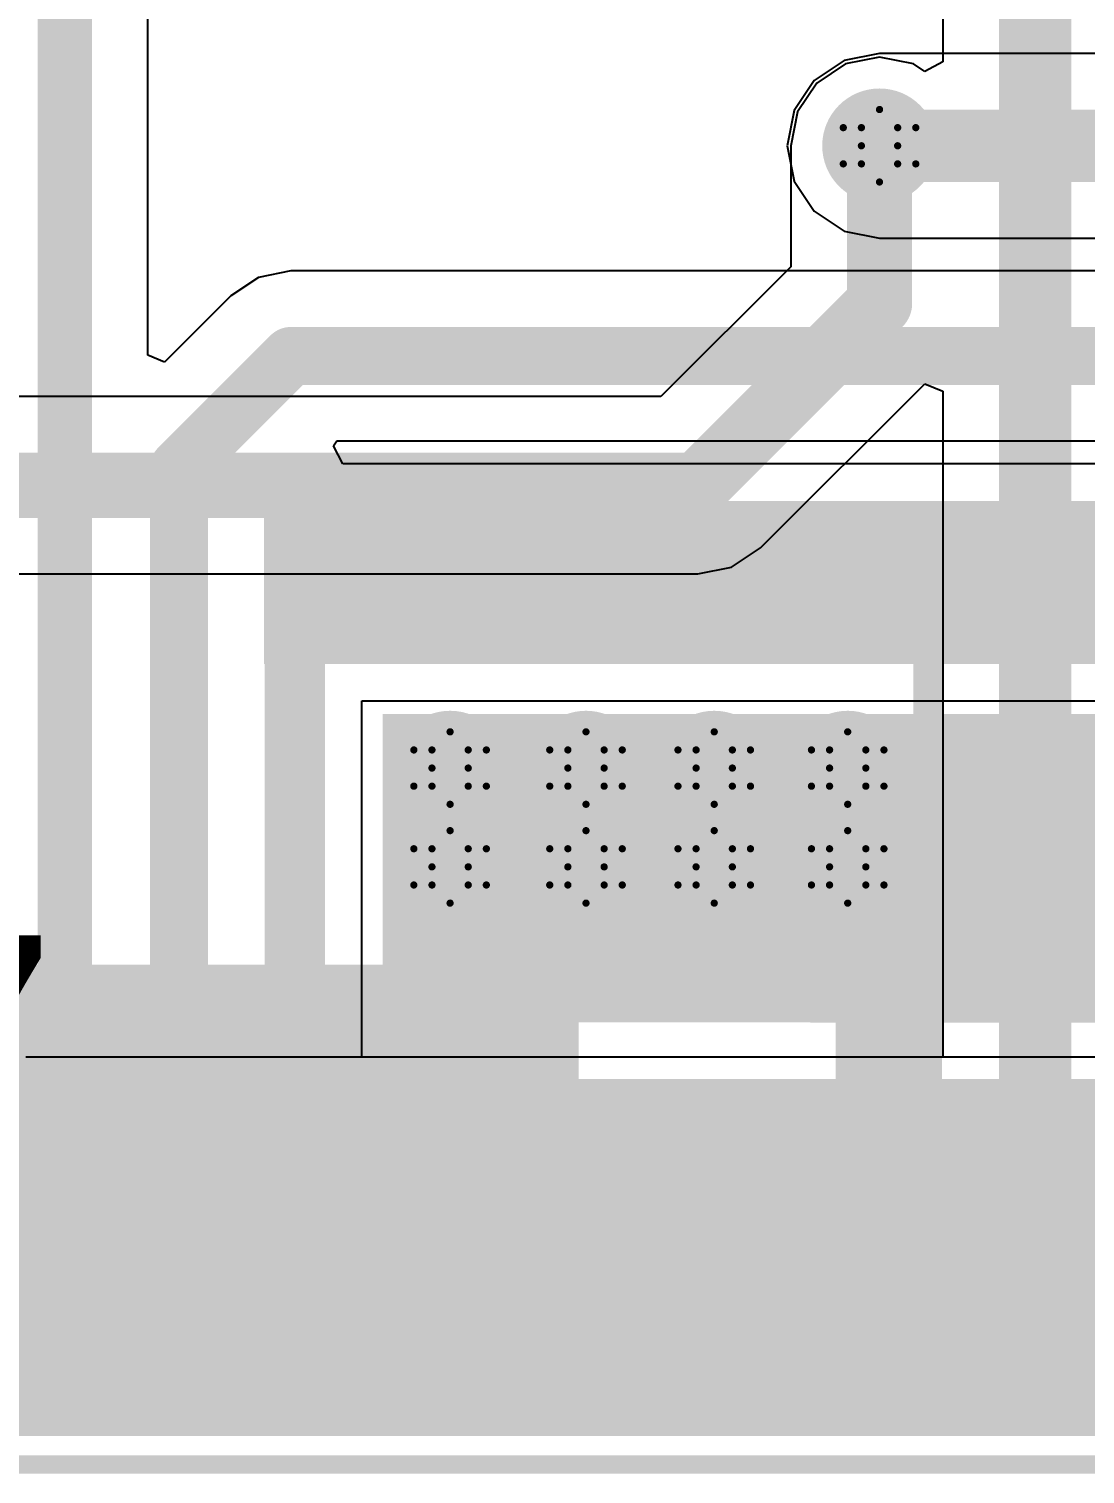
# Model space of a CAD drawing. Header units: inches. Extents: x 0 to 12.7, y -0.1 to 3.5.
# Drawn here: x 0.6004 to 0.8917, y -0.1346 to 0.2643 of the extents above; entities that cross this region are included whole.
import ezdxf

# ---------------------------------------------------------------- set-up
doc = ezdxf.new("R2010")
doc.units = ezdxf.units.IN
doc.header["$MEASUREMENT"] = 0
for name, color, linetype in [('Board Outline', 216, 'Continuous'), ('Bottom Layer', 5, 'Continuous'), ('Bottom Paste', 16, 'Continuous'), ('Bottom Solder', 6, 'Continuous'), ('Drill Drawing', 1, 'Continuous'), ('Top Layer', 1, 'Continuous'), ('Top Overlay', 2, 'Continuous'), ('Top Paste', 8, 'Continuous'), ('Top Solder', 216, 'Continuous'), ('Via Holes', 16, 'Continuous')]:
    doc.layers.add(name, color=color, linetype=linetype)
doc.styles.add('Arial_Bold', font='', dxfattribs={"height": 0.2})
doc.styles.get('Arial_Bold').set_extended_font_data('Arial', bold=True)

# ---------------------------------------------------------------- blocks, each defined once
blk = doc.blocks.new('M____PCIE_P___5')
at = {"layer": 'Bottom Layer'}
for points in [[(0.41339, 0.04528), (0.43701, 0.04528), (0.43701, -0.04528), (0.41339, -0.04528)], [(0.44488, 0.04528), (0.4685, 0.04528), (0.4685, -0.04528), (0.44488, -0.04528)], [(0.47638, 0.04528), (0.5, 0.04528), (0.5, -0.04528), (0.47638, -0.04528)], [(0.50787, 0.04528), (0.5315, 0.04528), (0.5315, -0.04528), (0.50787, -0.04528)], [(0.53937, 0.04528), (0.56299, 0.04528), (0.56299, -0.04528), (0.53937, -0.04528)], [(0.57087, 0.04528), (0.59449, 0.04528), (0.59449, -0.04528), (0.57087, -0.04528)], [(0.60236, 0.04528), (0.62598, 0.04528), (0.62598, -0.04528), (0.60236, -0.04528)], [(0.63386, 0.04528), (0.65748, 0.04528), (0.65748, -0.04528), (0.63386, -0.04528)], [(0.66535, 0.04528), (0.68898, 0.04528), (0.68898, -0.04528), (0.66535, -0.04528)], [(0.69685, 0.04528), (0.72047, 0.04528), (0.72047, -0.04528), (0.69685, -0.04528)]]:
    blk.add_hatch(color=5, dxfattribs=at).paths.add_polyline_path(points)
at = {"layer": 'Bottom Paste'}
for points in [[(0.41339, 0.04528), (0.43701, 0.04528), (0.43701, -0.04528), (0.41339, -0.04528)], [(0.44488, 0.04528), (0.4685, 0.04528), (0.4685, -0.04528), (0.44488, -0.04528)], [(0.47638, 0.04528), (0.5, 0.04528), (0.5, -0.04528), (0.47638, -0.04528)], [(0.50787, 0.04528), (0.5315, 0.04528), (0.5315, -0.04528), (0.50787, -0.04528)], [(0.53937, 0.04528), (0.56299, 0.04528), (0.56299, -0.04528), (0.53937, -0.04528)], [(0.57087, 0.04528), (0.59449, 0.04528), (0.59449, -0.04528), (0.57087, -0.04528)], [(0.60236, 0.04528), (0.62598, 0.04528), (0.62598, -0.04528), (0.60236, -0.04528)], [(0.63386, 0.04528), (0.65748, 0.04528), (0.65748, -0.04528), (0.63386, -0.04528)], [(0.66535, 0.04528), (0.68898, 0.04528), (0.68898, -0.04528), (0.66535, -0.04528)], [(0.69685, 0.04528), (0.72047, 0.04528), (0.72047, -0.04528), (0.69685, -0.04528)]]:
    blk.add_hatch(color=16, dxfattribs=at).paths.add_polyline_path(points)
at = {"layer": 'Bottom Solder'}
for points in [[(0.40939, 0.04928), (0.44101, 0.04928), (0.44101, -0.04928), (0.40939, -0.04928)], [(0.44088, 0.04928), (0.4725, 0.04928), (0.4725, -0.04928), (0.44088, -0.04928)], [(0.47238, 0.04928), (0.504, 0.04928), (0.504, -0.04928), (0.47238, -0.04928)], [(0.50387, 0.04928), (0.5355, 0.04928), (0.5355, -0.04928), (0.50387, -0.04928)], [(0.53537, 0.04928), (0.56699, 0.04928), (0.56699, -0.04928), (0.53537, -0.04928)], [(0.56687, 0.04928), (0.59849, 0.04928), (0.59849, -0.04928), (0.56687, -0.04928)], [(0.59836, 0.04928), (0.62998, 0.04928), (0.62998, -0.04928), (0.59836, -0.04928)], [(0.62986, 0.04928), (0.66148, 0.04928), (0.66148, -0.04928), (0.62986, -0.04928)], [(0.66135, 0.04928), (0.69298, 0.04928), (0.69298, -0.04928), (0.66135, -0.04928)], [(0.69285, 0.04928), (0.72447, 0.04928), (0.72447, -0.04928), (0.69285, -0.04928)]]:
    blk.add_hatch(color=6, dxfattribs=at).paths.add_polyline_path(points)
at = {"layer": 'Top Layer'}
for points in [[(0.39764, 0.04528), (0.42126, 0.04528), (0.42126, -0.04528), (0.39764, -0.04528)], [(0.42913, 0.04528), (0.45276, 0.04528), (0.45276, -0.04528), (0.42913, -0.04528)], [(0.46063, 0.04528), (0.48425, 0.04528), (0.48425, -0.04528), (0.46063, -0.04528)], [(0.49213, 0.04528), (0.51575, 0.04528), (0.51575, -0.04528), (0.49213, -0.04528)], [(0.52362, 0.04528), (0.54724, 0.04528), (0.54724, -0.04528), (0.52362, -0.04528)], [(0.55512, 0.04528), (0.57874, 0.04528), (0.57874, -0.04528), (0.55512, -0.04528)], [(0.58661, 0.04528), (0.61024, 0.04528), (0.61024, -0.04528), (0.58661, -0.04528)], [(0.61811, 0.04528), (0.64173, 0.04528), (0.64173, -0.04528), (0.61811, -0.04528)], [(0.64961, 0.04528), (0.67323, 0.04528), (0.67323, -0.04528), (0.64961, -0.04528)], [(0.70472, -0.04528), (0.6811, -0.04528), (0.6811, 0.04528), (0.70472, 0.04528)]]:
    blk.add_hatch(color=1, dxfattribs=at).paths.add_polyline_path(points)
at = {"layer": 'Top Paste'}
for points in [[(0.39764, 0.04528), (0.42126, 0.04528), (0.42126, -0.04528), (0.39764, -0.04528)], [(0.42913, 0.04528), (0.45276, 0.04528), (0.45276, -0.04528), (0.42913, -0.04528)], [(0.46063, 0.04528), (0.48425, 0.04528), (0.48425, -0.04528), (0.46063, -0.04528)], [(0.49213, 0.04528), (0.51575, 0.04528), (0.51575, -0.04528), (0.49213, -0.04528)], [(0.52362, 0.04528), (0.54724, 0.04528), (0.54724, -0.04528), (0.52362, -0.04528)], [(0.55512, 0.04528), (0.57874, 0.04528), (0.57874, -0.04528), (0.55512, -0.04528)], [(0.58661, 0.04528), (0.61024, 0.04528), (0.61024, -0.04528), (0.58661, -0.04528)], [(0.61811, 0.04528), (0.64173, 0.04528), (0.64173, -0.04528), (0.61811, -0.04528)], [(0.64961, 0.04528), (0.67323, 0.04528), (0.67323, -0.04528), (0.64961, -0.04528)], [(0.70472, -0.04528), (0.6811, -0.04528), (0.6811, 0.04528), (0.70472, 0.04528)]]:
    blk.add_hatch(color=8, dxfattribs=at).paths.add_polyline_path(points)
at = {"layer": 'Top Solder'}
for points in [[(0.39364, 0.04928), (0.42526, 0.04928), (0.42526, -0.04928), (0.39364, -0.04928)], [(0.42513, 0.04928), (0.45676, 0.04928), (0.45676, -0.04928), (0.42513, -0.04928)], [(0.45663, 0.04928), (0.48825, 0.04928), (0.48825, -0.04928), (0.45663, -0.04928)], [(0.48813, 0.04928), (0.51975, 0.04928), (0.51975, -0.04928), (0.48813, -0.04928)], [(0.51962, 0.04928), (0.55124, 0.04928), (0.55124, -0.04928), (0.51962, -0.04928)], [(0.55112, 0.04928), (0.58274, 0.04928), (0.58274, -0.04928), (0.55112, -0.04928)], [(0.58261, 0.04928), (0.61424, 0.04928), (0.61424, -0.04928), (0.58261, -0.04928)], [(0.61411, 0.04928), (0.64573, 0.04928), (0.64573, -0.04928), (0.61411, -0.04928)], [(0.64561, 0.04928), (0.67723, 0.04928), (0.67723, -0.04928), (0.64561, -0.04928)], [(0.70872, -0.04928), (0.6771, -0.04928), (0.6771, 0.04928), (0.70872, 0.04928)]]:
    blk.add_hatch(color=216, dxfattribs=at).paths.add_polyline_path(points)
at = {"layer": 'Top Overlay'}
blk.add_lwpolyline([(0.34254, -0.05709, 0.005, 0.005, 0), (0.97047, -0.05709, 0.005, 0.005, 0)], format="xyseb", dxfattribs=at)
at = {"layer": 'Top Overlay', "style": 'Arial_Bold'}
blk.add_text('17', height=0.03937, rotation=360, dxfattribs=at).set_placement((0.35981, 0.04952))

msp = doc.modelspace()

# ---------------------------------------------------------------- hatches: boundary and pattern name
at = {"layer": 'Bottom Layer'}
h = msp.add_hatch(color=5, dxfattribs=at)
edge = h.paths.add_edge_path()
edge.add_arc((0.835, 0.232), 0.01181, 0, 360)
for points in [[(0.66523, 0.089), (1.124, 0.089), (1.124, 0.134), (0.66523, 0.134)], [(0.66542, -0.12), (0.682, -0.12), (0.682, 0.13232), (0.66542, 0.13232)], [(0.69791, -0.00989), (1.091, -0.00989), (1.091, 0.07518), (0.69791, 0.07518)], [(0.69791, -0.12008), (0.74416, -0.12008), (0.74416, 0.046), (0.69791, 0.046)], [(0.8229, -0.12), (0.83948, -0.12), (0.83948, 0.046), (0.8229, 0.046)], [(0.702, -0.12), (0.73622, -0.12), (0.73622, -0.031), (0.702, -0.031)]]:
    msp.add_hatch(color=5, dxfattribs=at).paths.add_polyline_path(points)
h = msp.add_hatch(color=5, dxfattribs=at)
edge = h.paths.add_edge_path()
edge.add_arc((0.71654, 0.06027), 0.01181, 0, 360)
h = msp.add_hatch(color=5, dxfattribs=at)
edge = h.paths.add_edge_path()
edge.add_arc((0.75403, 0.06027), 0.01181, 0, 360)
h = msp.add_hatch(color=5, dxfattribs=at)
edge = h.paths.add_edge_path()
edge.add_arc((0.7894, 0.06027), 0.01181, 0, 360)
h = msp.add_hatch(color=5, dxfattribs=at)
edge = h.paths.add_edge_path()
edge.add_arc((0.82622, 0.06027), 0.01181, 0, 360)
h = msp.add_hatch(color=5, dxfattribs=at)
edge = h.paths.add_edge_path()
edge.add_arc((0.71654, 0.033), 0.01181, 0, 360)
h = msp.add_hatch(color=5, dxfattribs=at)
edge = h.paths.add_edge_path()
edge.add_arc((0.75403, 0.033), 0.01181, 0, 360)
h = msp.add_hatch(color=5, dxfattribs=at)
edge = h.paths.add_edge_path()
edge.add_arc((0.7894, 0.033), 0.01181, 0, 360)
h = msp.add_hatch(color=5, dxfattribs=at)
edge = h.paths.add_edge_path()
edge.add_arc((0.82622, 0.033), 0.01181, 0, 360)
at = {"layer": 'Bottom Solder'}
h = msp.add_hatch(color=6, dxfattribs=at)
edge = h.paths.add_edge_path()
edge.add_arc((0.835, 0.232), 0.01581, 0, 360)
h = msp.add_hatch(color=6, dxfattribs=at)
edge = h.paths.add_edge_path()
edge.add_arc((0.71654, 0.06027), 0.01581, 0, 360)
h = msp.add_hatch(color=6, dxfattribs=at)
edge = h.paths.add_edge_path()
edge.add_arc((0.75403, 0.06027), 0.01581, 0, 360)
h = msp.add_hatch(color=6, dxfattribs=at)
edge = h.paths.add_edge_path()
edge.add_arc((0.7894, 0.06027), 0.01581, 0, 360)
h = msp.add_hatch(color=6, dxfattribs=at)
edge = h.paths.add_edge_path()
edge.add_arc((0.82622, 0.06027), 0.01581, 0, 360)
h = msp.add_hatch(color=6, dxfattribs=at)
edge = h.paths.add_edge_path()
edge.add_arc((0.71654, 0.033), 0.01581, 0, 360)
h = msp.add_hatch(color=6, dxfattribs=at)
edge = h.paths.add_edge_path()
edge.add_arc((0.75403, 0.033), 0.01581, 0, 360)
h = msp.add_hatch(color=6, dxfattribs=at)
edge = h.paths.add_edge_path()
edge.add_arc((0.7894, 0.033), 0.01581, 0, 360)
h = msp.add_hatch(color=6, dxfattribs=at)
edge = h.paths.add_edge_path()
edge.add_arc((0.82622, 0.033), 0.01581, 0, 360)
at = {"layer": 'Top Layer'}
h = msp.add_hatch(color=1, dxfattribs=at)
edge = h.paths.add_edge_path()
edge.add_arc((0.835, 0.232), 0.01181, 0, 360)
for points in [[(0.84436, -0.01953), (0.85246, -0.01953), (0.85246, 0.094), (0.84436, 0.094)], [(0.82622, 0.05527), (0.85227, 0.05527), (0.85227, 0.06598), (0.82622, 0.06598)], [(0.82622, 0.028), (0.85227, 0.028), (0.85227, 0.03871), (0.82622, 0.03871)], [(0.56108, -0.12008), (0.75197, -0.12008), (0.75197, 0.00597), (0.56108, 0.00597)], [(0.85227, 0.001), (0.837, 0.001), (0.837, -0.12), (0.85227, -0.12)], [(0.55118, -0.12008), (0.761, -0.12008), (0.761, -0.02953), (0.55118, -0.02953)]]:
    msp.add_hatch(color=1, dxfattribs=at).paths.add_polyline_path(points)
h = msp.add_hatch(color=1, dxfattribs=at)
edge = h.paths.add_edge_path()
edge.add_arc((0.71654, 0.06027), 0.01181, 0, 360)
h = msp.add_hatch(color=1, dxfattribs=at)
edge = h.paths.add_edge_path()
edge.add_arc((0.75403, 0.06027), 0.01181, 0, 360)
h = msp.add_hatch(color=1, dxfattribs=at)
edge = h.paths.add_edge_path()
edge.add_arc((0.7894, 0.06027), 0.01181, 0, 360)
h = msp.add_hatch(color=1, dxfattribs=at)
edge = h.paths.add_edge_path()
edge.add_arc((0.82622, 0.06027), 0.01181, 0, 360)
h = msp.add_hatch(color=1, dxfattribs=at)
edge = h.paths.add_edge_path()
edge.add_arc((0.71654, 0.033), 0.01181, 0, 360)
h = msp.add_hatch(color=1, dxfattribs=at)
edge = h.paths.add_edge_path()
edge.add_arc((0.75403, 0.033), 0.01181, 0, 360)
h = msp.add_hatch(color=1, dxfattribs=at)
edge = h.paths.add_edge_path()
edge.add_arc((0.7894, 0.033), 0.01181, 0, 360)
h = msp.add_hatch(color=1, dxfattribs=at)
edge = h.paths.add_edge_path()
edge.add_arc((0.82622, 0.033), 0.01181, 0, 360)
at = {"layer": 'Top Solder'}
h = msp.add_hatch(color=216, dxfattribs=at)
edge = h.paths.add_edge_path()
edge.add_arc((0.835, 0.232), 0.01581, 0, 360)
h = msp.add_hatch(color=216, dxfattribs=at)
edge = h.paths.add_edge_path()
edge.add_arc((0.71654, 0.06027), 0.01581, 0, 360)
h = msp.add_hatch(color=216, dxfattribs=at)
edge = h.paths.add_edge_path()
edge.add_arc((0.75403, 0.06027), 0.01581, 0, 360)
h = msp.add_hatch(color=216, dxfattribs=at)
edge = h.paths.add_edge_path()
edge.add_arc((0.7894, 0.06027), 0.01581, 0, 360)
h = msp.add_hatch(color=216, dxfattribs=at)
edge = h.paths.add_edge_path()
edge.add_arc((0.82622, 0.06027), 0.01581, 0, 360)
h = msp.add_hatch(color=216, dxfattribs=at)
edge = h.paths.add_edge_path()
edge.add_arc((0.71654, 0.033), 0.01581, 0, 360)
h = msp.add_hatch(color=216, dxfattribs=at)
edge = h.paths.add_edge_path()
edge.add_arc((0.75403, 0.033), 0.01581, 0, 360)
h = msp.add_hatch(color=216, dxfattribs=at)
edge = h.paths.add_edge_path()
edge.add_arc((0.7894, 0.033), 0.01581, 0, 360)
h = msp.add_hatch(color=216, dxfattribs=at)
edge = h.paths.add_edge_path()
edge.add_arc((0.82622, 0.033), 0.01581, 0, 360)
at = {"layer": 'Via Holes'}
h = msp.add_hatch(color=7, dxfattribs=at)
edge = h.paths.add_edge_path()
edge.add_arc((0.835, 0.232), 0.00591, 0, 360)
h = msp.add_hatch(color=7, dxfattribs=at)
edge = h.paths.add_edge_path()
edge.add_arc((0.71654, 0.06027), 0.00591, 0, 360)
h = msp.add_hatch(color=7, dxfattribs=at)
edge = h.paths.add_edge_path()
edge.add_arc((0.75403, 0.06027), 0.00591, 0, 360)
h = msp.add_hatch(color=7, dxfattribs=at)
edge = h.paths.add_edge_path()
edge.add_arc((0.7894, 0.06027), 0.00591, 0, 360)
h = msp.add_hatch(color=7, dxfattribs=at)
edge = h.paths.add_edge_path()
edge.add_arc((0.82622, 0.06027), 0.00591, 0, 360)
h = msp.add_hatch(color=7, dxfattribs=at)
edge = h.paths.add_edge_path()
edge.add_arc((0.71654, 0.033), 0.00591, 0, 360)
h = msp.add_hatch(color=7, dxfattribs=at)
edge = h.paths.add_edge_path()
edge.add_arc((0.75403, 0.033), 0.00591, 0, 360)
h = msp.add_hatch(color=7, dxfattribs=at)
edge = h.paths.add_edge_path()
edge.add_arc((0.7894, 0.033), 0.00591, 0, 360)
h = msp.add_hatch(color=7, dxfattribs=at)
edge = h.paths.add_edge_path()
edge.add_arc((0.82622, 0.033), 0.00591, 0, 360)

# ---------------------------------------------------------------- linework, layer by layer
at = {"layer": 'Board Outline'}
msp.add_lwpolyline([(0.52754, -0.13189, 0.005, 0.005, 0), (1.15551, -0.13207, 0.005, 0.005, 0)], format="xyseb", dxfattribs=at)
at = {"layer": 'Bottom Layer'}
for p, q in [((0.63318, 0.17423), (0.63318, 0.35092)), ((0.82525, 0.25555), (0.81698, 0.25002)), ((0.835, 0.25749), (0.82525, 0.25555)), ((1.015, 0.25749), (0.835, 0.25749)), ((0.81698, 0.25002), (0.81145, 0.24175)), ((0.81145, 0.24175), (0.80951, 0.232)), ((0.80951, 0.232), (0.81145, 0.22225)), ((0.81145, 0.22225), (0.81698, 0.21398)), ((0.81698, 0.21398), (0.82525, 0.20845)), ((0.82525, 0.20845), (0.835, 0.20651)), ((0.835, 0.20651), (1.015, 0.20651)), ((0.66367, 0.19567), (0.65606, 0.19058)), ((0.67264, 0.19745), (0.66367, 0.19567)), ((1.015, 0.19745), (0.67264, 0.19745)), ((0.65606, 0.19058), (0.6378, 0.17232)), ((0.6378, 0.17232), (0.63318, 0.17423)), ((0.68435, 0.1492), (0.68532, 0.15055)), ((0.68693, 0.1442), (0.68435, 0.1492)), ((0.68532, 0.15055), (1.015, 0.15055)), ((1.14, 0.1442), (0.68693, 0.1442)), ((0.6922, -0.01953), (0.6922, 0.0788)), ((0.6922, 0.0788), (1.09517, 0.0788)), ((1.09517, -0.01953), (0.6922, -0.01953))]:
    msp.add_line(p, q, dxfattribs=at)
for points in [[(0.61024, -0.0748, 0.015, 0.015, 0), (0.61024, 0.35092, 0.015, 0.015, 0)], [(0.835, 0.232, 0.02, 0.02, 0), (1.015, 0.232, 0.02, 0.02, 0)], [(0.64173, 0.14309, 0.016, 0.016, 0), (0.67264, 0.174, 0.016, 0.016, 0)], [(0.67264, 0.174, 0.016, 0.016, 0), (1.015, 0.174, 0.016, 0.016, 0)], [(0.64173, -0.0748, 0.016, 0.016, 0), (0.64173, 0.14309, 0.016, 0.016, 0)], [(0.817, 0.001, 0.022, 0.022, 0), (0.95676, 0.001, 0.022, 0.022, 0)]]:
    msp.add_lwpolyline(points, format="xyseb", dxfattribs=at)
for points in [[(0.83, 0.232, 0.01, 0.01, 1), (0.84, 0.232, 0.01, 0.01, 1)], [(0.66864, 0.174, 0.008, 0.008, 1), (0.67664, 0.174, 0.008, 0.008, 1)], [(0.66864, 0.174, 0.008, 0.008, 1), (0.67664, 0.174, 0.008, 0.008, 1)], [(0.63773, 0.14309, 0.008, 0.008, 1), (0.64573, 0.14309, 0.008, 0.008, 1)], [(0.63773, 0.14309, 0.008, 0.008, 1), (0.64573, 0.14309, 0.008, 0.008, 1)], [(0.8115, 0.001, 0.011, 0.011, 1), (0.8225, 0.001, 0.011, 0.011, 1)], [(0.60649, -0.0748, 0.0075, 0.0075, 1), (0.61399, -0.0748, 0.0075, 0.0075, 1)], [(0.63773, -0.0748, 0.008, 0.008, 1), (0.64573, -0.0748, 0.008, 0.008, 1)]]:
    msp.add_lwpolyline(points, format="xyseb", close=True, dxfattribs=at)
at = {"layer": 'Drill Drawing'}
for points in [[(0.83, 0.237, 0.002, 0.002, 0), (0.835, 0.242, 0.002, 0.002, 0)], [(0.835, 0.242, 0.002, 0.002, 0), (0.84, 0.237, 0.002, 0.002, 0)], [(0.825, 0.237, 0.002, 0.002, 0), (0.83, 0.232, 0.002, 0.002, 0)], [(0.825, 0.237, 0.002, 0.002, 0), (0.83, 0.237, 0.002, 0.002, 0)], [(0.84, 0.237, 0.002, 0.002, 0), (0.845, 0.237, 0.002, 0.002, 0)], [(0.84, 0.232, 0.002, 0.002, 0), (0.845, 0.237, 0.002, 0.002, 0)], [(0.825, 0.227, 0.002, 0.002, 0), (0.83, 0.232, 0.002, 0.002, 0)], [(0.84, 0.232, 0.002, 0.002, 0), (0.845, 0.227, 0.002, 0.002, 0)], [(0.825, 0.227, 0.002, 0.002, 0), (0.83, 0.227, 0.002, 0.002, 0)], [(0.83, 0.227, 0.002, 0.002, 0), (0.835, 0.222, 0.002, 0.002, 0)], [(0.835, 0.222, 0.002, 0.002, 0), (0.84, 0.227, 0.002, 0.002, 0)], [(0.84, 0.227, 0.002, 0.002, 0), (0.845, 0.227, 0.002, 0.002, 0)], [(0.71154, 0.06527, 0.002, 0.002, 0), (0.71654, 0.07027, 0.002, 0.002, 0)], [(0.71654, 0.07027, 0.002, 0.002, 0), (0.72154, 0.06527, 0.002, 0.002, 0)], [(0.74903, 0.06527, 0.002, 0.002, 0), (0.75403, 0.07027, 0.002, 0.002, 0)], [(0.75403, 0.07027, 0.002, 0.002, 0), (0.75903, 0.06527, 0.002, 0.002, 0)], [(0.7844, 0.06527, 0.002, 0.002, 0), (0.7894, 0.07027, 0.002, 0.002, 0)], [(0.7894, 0.07027, 0.002, 0.002, 0), (0.7944, 0.06527, 0.002, 0.002, 0)], [(0.82122, 0.06527, 0.002, 0.002, 0), (0.82622, 0.07027, 0.002, 0.002, 0)], [(0.82622, 0.07027, 0.002, 0.002, 0), (0.83122, 0.06527, 0.002, 0.002, 0)], [(0.70654, 0.06527, 0.002, 0.002, 0), (0.71154, 0.06027, 0.002, 0.002, 0)], [(0.70654, 0.06527, 0.002, 0.002, 0), (0.71154, 0.06527, 0.002, 0.002, 0)], [(0.72154, 0.06527, 0.002, 0.002, 0), (0.72654, 0.06527, 0.002, 0.002, 0)], [(0.72154, 0.06027, 0.002, 0.002, 0), (0.72654, 0.06527, 0.002, 0.002, 0)], [(0.74403, 0.06527, 0.002, 0.002, 0), (0.74903, 0.06027, 0.002, 0.002, 0)], [(0.74403, 0.06527, 0.002, 0.002, 0), (0.74903, 0.06527, 0.002, 0.002, 0)], [(0.75903, 0.06527, 0.002, 0.002, 0), (0.76403, 0.06527, 0.002, 0.002, 0)], [(0.75903, 0.06027, 0.002, 0.002, 0), (0.76403, 0.06527, 0.002, 0.002, 0)], [(0.7794, 0.06527, 0.002, 0.002, 0), (0.7844, 0.06027, 0.002, 0.002, 0)], [(0.7794, 0.06527, 0.002, 0.002, 0), (0.7844, 0.06527, 0.002, 0.002, 0)], [(0.7944, 0.06527, 0.002, 0.002, 0), (0.7994, 0.06527, 0.002, 0.002, 0)], [(0.7944, 0.06027, 0.002, 0.002, 0), (0.7994, 0.06527, 0.002, 0.002, 0)], [(0.81622, 0.06527, 0.002, 0.002, 0), (0.82122, 0.06027, 0.002, 0.002, 0)], [(0.81622, 0.06527, 0.002, 0.002, 0), (0.82122, 0.06527, 0.002, 0.002, 0)], [(0.83122, 0.06527, 0.002, 0.002, 0), (0.83622, 0.06527, 0.002, 0.002, 0)], [(0.83122, 0.06027, 0.002, 0.002, 0), (0.83622, 0.06527, 0.002, 0.002, 0)], [(0.70654, 0.05527, 0.002, 0.002, 0), (0.71154, 0.06027, 0.002, 0.002, 0)], [(0.72154, 0.06027, 0.002, 0.002, 0), (0.72654, 0.05527, 0.002, 0.002, 0)], [(0.74403, 0.05527, 0.002, 0.002, 0), (0.74903, 0.06027, 0.002, 0.002, 0)], [(0.75903, 0.06027, 0.002, 0.002, 0), (0.76403, 0.05527, 0.002, 0.002, 0)], [(0.7794, 0.05527, 0.002, 0.002, 0), (0.7844, 0.06027, 0.002, 0.002, 0)], [(0.7944, 0.06027, 0.002, 0.002, 0), (0.7994, 0.05527, 0.002, 0.002, 0)], [(0.81622, 0.05527, 0.002, 0.002, 0), (0.82122, 0.06027, 0.002, 0.002, 0)], [(0.83122, 0.06027, 0.002, 0.002, 0), (0.83622, 0.05527, 0.002, 0.002, 0)], [(0.70654, 0.05527, 0.002, 0.002, 0), (0.71154, 0.05527, 0.002, 0.002, 0)], [(0.71154, 0.05527, 0.002, 0.002, 0), (0.71654, 0.05027, 0.002, 0.002, 0)], [(0.71654, 0.05027, 0.002, 0.002, 0), (0.72154, 0.05527, 0.002, 0.002, 0)], [(0.72154, 0.05527, 0.002, 0.002, 0), (0.72654, 0.05527, 0.002, 0.002, 0)], [(0.74403, 0.05527, 0.002, 0.002, 0), (0.74903, 0.05527, 0.002, 0.002, 0)], [(0.74903, 0.05527, 0.002, 0.002, 0), (0.75403, 0.05027, 0.002, 0.002, 0)], [(0.75403, 0.05027, 0.002, 0.002, 0), (0.75903, 0.05527, 0.002, 0.002, 0)], [(0.75903, 0.05527, 0.002, 0.002, 0), (0.76403, 0.05527, 0.002, 0.002, 0)], [(0.7794, 0.05527, 0.002, 0.002, 0), (0.7844, 0.05527, 0.002, 0.002, 0)], [(0.7844, 0.05527, 0.002, 0.002, 0), (0.7894, 0.05027, 0.002, 0.002, 0)], [(0.7894, 0.05027, 0.002, 0.002, 0), (0.7944, 0.05527, 0.002, 0.002, 0)], [(0.7944, 0.05527, 0.002, 0.002, 0), (0.7994, 0.05527, 0.002, 0.002, 0)], [(0.81622, 0.05527, 0.002, 0.002, 0), (0.82122, 0.05527, 0.002, 0.002, 0)], [(0.82122, 0.05527, 0.002, 0.002, 0), (0.82622, 0.05027, 0.002, 0.002, 0)], [(0.82622, 0.05027, 0.002, 0.002, 0), (0.83122, 0.05527, 0.002, 0.002, 0)], [(0.83122, 0.05527, 0.002, 0.002, 0), (0.83622, 0.05527, 0.002, 0.002, 0)], [(0.71154, 0.038, 0.002, 0.002, 0), (0.71654, 0.043, 0.002, 0.002, 0)], [(0.71654, 0.043, 0.002, 0.002, 0), (0.72154, 0.038, 0.002, 0.002, 0)], [(0.74903, 0.038, 0.002, 0.002, 0), (0.75403, 0.043, 0.002, 0.002, 0)], [(0.75403, 0.043, 0.002, 0.002, 0), (0.75903, 0.038, 0.002, 0.002, 0)], [(0.7844, 0.038, 0.002, 0.002, 0), (0.7894, 0.043, 0.002, 0.002, 0)], [(0.7894, 0.043, 0.002, 0.002, 0), (0.7944, 0.038, 0.002, 0.002, 0)], [(0.82122, 0.038, 0.002, 0.002, 0), (0.82622, 0.043, 0.002, 0.002, 0)], [(0.82622, 0.043, 0.002, 0.002, 0), (0.83122, 0.038, 0.002, 0.002, 0)], [(0.70654, 0.038, 0.002, 0.002, 0), (0.71154, 0.033, 0.002, 0.002, 0)], [(0.70654, 0.038, 0.002, 0.002, 0), (0.71154, 0.038, 0.002, 0.002, 0)], [(0.72154, 0.038, 0.002, 0.002, 0), (0.72654, 0.038, 0.002, 0.002, 0)], [(0.72154, 0.033, 0.002, 0.002, 0), (0.72654, 0.038, 0.002, 0.002, 0)], [(0.74403, 0.038, 0.002, 0.002, 0), (0.74903, 0.033, 0.002, 0.002, 0)], [(0.74403, 0.038, 0.002, 0.002, 0), (0.74903, 0.038, 0.002, 0.002, 0)], [(0.75903, 0.038, 0.002, 0.002, 0), (0.76403, 0.038, 0.002, 0.002, 0)], [(0.75903, 0.033, 0.002, 0.002, 0), (0.76403, 0.038, 0.002, 0.002, 0)], [(0.7794, 0.038, 0.002, 0.002, 0), (0.7844, 0.033, 0.002, 0.002, 0)], [(0.7794, 0.038, 0.002, 0.002, 0), (0.7844, 0.038, 0.002, 0.002, 0)], [(0.7944, 0.038, 0.002, 0.002, 0), (0.7994, 0.038, 0.002, 0.002, 0)], [(0.7944, 0.033, 0.002, 0.002, 0), (0.7994, 0.038, 0.002, 0.002, 0)], [(0.81622, 0.038, 0.002, 0.002, 0), (0.82122, 0.033, 0.002, 0.002, 0)], [(0.81622, 0.038, 0.002, 0.002, 0), (0.82122, 0.038, 0.002, 0.002, 0)], [(0.83122, 0.038, 0.002, 0.002, 0), (0.83622, 0.038, 0.002, 0.002, 0)], [(0.83122, 0.033, 0.002, 0.002, 0), (0.83622, 0.038, 0.002, 0.002, 0)], [(0.70654, 0.028, 0.002, 0.002, 0), (0.71154, 0.033, 0.002, 0.002, 0)], [(0.72154, 0.033, 0.002, 0.002, 0), (0.72654, 0.028, 0.002, 0.002, 0)], [(0.74403, 0.028, 0.002, 0.002, 0), (0.74903, 0.033, 0.002, 0.002, 0)], [(0.75903, 0.033, 0.002, 0.002, 0), (0.76403, 0.028, 0.002, 0.002, 0)], [(0.7794, 0.028, 0.002, 0.002, 0), (0.7844, 0.033, 0.002, 0.002, 0)], [(0.7944, 0.033, 0.002, 0.002, 0), (0.7994, 0.028, 0.002, 0.002, 0)], [(0.81622, 0.028, 0.002, 0.002, 0), (0.82122, 0.033, 0.002, 0.002, 0)], [(0.83122, 0.033, 0.002, 0.002, 0), (0.83622, 0.028, 0.002, 0.002, 0)], [(0.70654, 0.028, 0.002, 0.002, 0), (0.71154, 0.028, 0.002, 0.002, 0)], [(0.71154, 0.028, 0.002, 0.002, 0), (0.71654, 0.023, 0.002, 0.002, 0)], [(0.71654, 0.023, 0.002, 0.002, 0), (0.72154, 0.028, 0.002, 0.002, 0)], [(0.72154, 0.028, 0.002, 0.002, 0), (0.72654, 0.028, 0.002, 0.002, 0)], [(0.74403, 0.028, 0.002, 0.002, 0), (0.74903, 0.028, 0.002, 0.002, 0)], [(0.74903, 0.028, 0.002, 0.002, 0), (0.75403, 0.023, 0.002, 0.002, 0)], [(0.75403, 0.023, 0.002, 0.002, 0), (0.75903, 0.028, 0.002, 0.002, 0)], [(0.75903, 0.028, 0.002, 0.002, 0), (0.76403, 0.028, 0.002, 0.002, 0)], [(0.7794, 0.028, 0.002, 0.002, 0), (0.7844, 0.028, 0.002, 0.002, 0)], [(0.7844, 0.028, 0.002, 0.002, 0), (0.7894, 0.023, 0.002, 0.002, 0)], [(0.7894, 0.023, 0.002, 0.002, 0), (0.7944, 0.028, 0.002, 0.002, 0)], [(0.7944, 0.028, 0.002, 0.002, 0), (0.7994, 0.028, 0.002, 0.002, 0)], [(0.81622, 0.028, 0.002, 0.002, 0), (0.82122, 0.028, 0.002, 0.002, 0)], [(0.82122, 0.028, 0.002, 0.002, 0), (0.82622, 0.023, 0.002, 0.002, 0)], [(0.82622, 0.023, 0.002, 0.002, 0), (0.83122, 0.028, 0.002, 0.002, 0)], [(0.83122, 0.028, 0.002, 0.002, 0), (0.83622, 0.028, 0.002, 0.002, 0)]]:
    msp.add_lwpolyline(points, format="xyseb", dxfattribs=at)
for points in [[(0.8345, 0.242, 0.001, 0.001, 1), (0.8355, 0.242, 0.001, 0.001, 1)], [(0.8345, 0.242, 0.001, 0.001, 1), (0.8355, 0.242, 0.001, 0.001, 1)], [(0.8245, 0.237, 0.001, 0.001, 1), (0.8255, 0.237, 0.001, 0.001, 1)], [(0.8245, 0.237, 0.001, 0.001, 1), (0.8255, 0.237, 0.001, 0.001, 1)], [(0.8295, 0.237, 0.001, 0.001, 1), (0.8305, 0.237, 0.001, 0.001, 1)], [(0.8295, 0.237, 0.001, 0.001, 1), (0.8305, 0.237, 0.001, 0.001, 1)], [(0.8395, 0.237, 0.001, 0.001, 1), (0.8405, 0.237, 0.001, 0.001, 1)], [(0.8395, 0.237, 0.001, 0.001, 1), (0.8405, 0.237, 0.001, 0.001, 1)], [(0.8445, 0.237, 0.001, 0.001, 1), (0.8455, 0.237, 0.001, 0.001, 1)], [(0.8445, 0.237, 0.001, 0.001, 1), (0.8455, 0.237, 0.001, 0.001, 1)], [(0.8295, 0.232, 0.001, 0.001, 1), (0.8305, 0.232, 0.001, 0.001, 1)], [(0.8295, 0.232, 0.001, 0.001, 1), (0.8305, 0.232, 0.001, 0.001, 1)], [(0.8395, 0.232, 0.001, 0.001, 1), (0.8405, 0.232, 0.001, 0.001, 1)], [(0.8395, 0.232, 0.001, 0.001, 1), (0.8405, 0.232, 0.001, 0.001, 1)], [(0.8245, 0.227, 0.001, 0.001, 1), (0.8255, 0.227, 0.001, 0.001, 1)], [(0.8245, 0.227, 0.001, 0.001, 1), (0.8255, 0.227, 0.001, 0.001, 1)], [(0.8295, 0.227, 0.001, 0.001, 1), (0.8305, 0.227, 0.001, 0.001, 1)], [(0.8295, 0.227, 0.001, 0.001, 1), (0.8305, 0.227, 0.001, 0.001, 1)], [(0.8395, 0.227, 0.001, 0.001, 1), (0.8405, 0.227, 0.001, 0.001, 1)], [(0.8395, 0.227, 0.001, 0.001, 1), (0.8405, 0.227, 0.001, 0.001, 1)], [(0.8445, 0.227, 0.001, 0.001, 1), (0.8455, 0.227, 0.001, 0.001, 1)], [(0.8445, 0.227, 0.001, 0.001, 1), (0.8455, 0.227, 0.001, 0.001, 1)], [(0.8345, 0.222, 0.001, 0.001, 1), (0.8355, 0.222, 0.001, 0.001, 1)], [(0.8345, 0.222, 0.001, 0.001, 1), (0.8355, 0.222, 0.001, 0.001, 1)], [(0.71604, 0.07027, 0.001, 0.001, 1), (0.71704, 0.07027, 0.001, 0.001, 1)], [(0.71604, 0.07027, 0.001, 0.001, 1), (0.71704, 0.07027, 0.001, 0.001, 1)], [(0.75353, 0.07027, 0.001, 0.001, 1), (0.75453, 0.07027, 0.001, 0.001, 1)], [(0.75353, 0.07027, 0.001, 0.001, 1), (0.75453, 0.07027, 0.001, 0.001, 1)], [(0.7889, 0.07027, 0.001, 0.001, 1), (0.7899, 0.07027, 0.001, 0.001, 1)], [(0.7889, 0.07027, 0.001, 0.001, 1), (0.7899, 0.07027, 0.001, 0.001, 1)], [(0.82572, 0.07027, 0.001, 0.001, 1), (0.82672, 0.07027, 0.001, 0.001, 1)], [(0.82572, 0.07027, 0.001, 0.001, 1), (0.82672, 0.07027, 0.001, 0.001, 1)], [(0.70604, 0.06527, 0.001, 0.001, 1), (0.70704, 0.06527, 0.001, 0.001, 1)], [(0.70604, 0.06527, 0.001, 0.001, 1), (0.70704, 0.06527, 0.001, 0.001, 1)], [(0.71104, 0.06527, 0.001, 0.001, 1), (0.71204, 0.06527, 0.001, 0.001, 1)], [(0.71104, 0.06527, 0.001, 0.001, 1), (0.71204, 0.06527, 0.001, 0.001, 1)], [(0.72104, 0.06527, 0.001, 0.001, 1), (0.72204, 0.06527, 0.001, 0.001, 1)], [(0.72104, 0.06527, 0.001, 0.001, 1), (0.72204, 0.06527, 0.001, 0.001, 1)], [(0.72604, 0.06527, 0.001, 0.001, 1), (0.72704, 0.06527, 0.001, 0.001, 1)], [(0.72604, 0.06527, 0.001, 0.001, 1), (0.72704, 0.06527, 0.001, 0.001, 1)], [(0.74353, 0.06527, 0.001, 0.001, 1), (0.74453, 0.06527, 0.001, 0.001, 1)], [(0.74353, 0.06527, 0.001, 0.001, 1), (0.74453, 0.06527, 0.001, 0.001, 1)], [(0.74853, 0.06527, 0.001, 0.001, 1), (0.74953, 0.06527, 0.001, 0.001, 1)], [(0.74853, 0.06527, 0.001, 0.001, 1), (0.74953, 0.06527, 0.001, 0.001, 1)], [(0.75853, 0.06527, 0.001, 0.001, 1), (0.75953, 0.06527, 0.001, 0.001, 1)], [(0.75853, 0.06527, 0.001, 0.001, 1), (0.75953, 0.06527, 0.001, 0.001, 1)], [(0.76353, 0.06527, 0.001, 0.001, 1), (0.76453, 0.06527, 0.001, 0.001, 1)], [(0.76353, 0.06527, 0.001, 0.001, 1), (0.76453, 0.06527, 0.001, 0.001, 1)], [(0.7789, 0.06527, 0.001, 0.001, 1), (0.7799, 0.06527, 0.001, 0.001, 1)], [(0.7789, 0.06527, 0.001, 0.001, 1), (0.7799, 0.06527, 0.001, 0.001, 1)], [(0.7839, 0.06527, 0.001, 0.001, 1), (0.7849, 0.06527, 0.001, 0.001, 1)], [(0.7839, 0.06527, 0.001, 0.001, 1), (0.7849, 0.06527, 0.001, 0.001, 1)], [(0.7939, 0.06527, 0.001, 0.001, 1), (0.7949, 0.06527, 0.001, 0.001, 1)], [(0.7939, 0.06527, 0.001, 0.001, 1), (0.7949, 0.06527, 0.001, 0.001, 1)], [(0.7989, 0.06527, 0.001, 0.001, 1), (0.7999, 0.06527, 0.001, 0.001, 1)], [(0.7989, 0.06527, 0.001, 0.001, 1), (0.7999, 0.06527, 0.001, 0.001, 1)], [(0.81572, 0.06527, 0.001, 0.001, 1), (0.81672, 0.06527, 0.001, 0.001, 1)], [(0.81572, 0.06527, 0.001, 0.001, 1), (0.81672, 0.06527, 0.001, 0.001, 1)], [(0.82072, 0.06527, 0.001, 0.001, 1), (0.82172, 0.06527, 0.001, 0.001, 1)], [(0.82072, 0.06527, 0.001, 0.001, 1), (0.82172, 0.06527, 0.001, 0.001, 1)], [(0.83072, 0.06527, 0.001, 0.001, 1), (0.83172, 0.06527, 0.001, 0.001, 1)], [(0.83072, 0.06527, 0.001, 0.001, 1), (0.83172, 0.06527, 0.001, 0.001, 1)], [(0.83572, 0.06527, 0.001, 0.001, 1), (0.83672, 0.06527, 0.001, 0.001, 1)], [(0.83572, 0.06527, 0.001, 0.001, 1), (0.83672, 0.06527, 0.001, 0.001, 1)], [(0.71104, 0.06027, 0.001, 0.001, 1), (0.71204, 0.06027, 0.001, 0.001, 1)], [(0.71104, 0.06027, 0.001, 0.001, 1), (0.71204, 0.06027, 0.001, 0.001, 1)], [(0.72104, 0.06027, 0.001, 0.001, 1), (0.72204, 0.06027, 0.001, 0.001, 1)], [(0.72104, 0.06027, 0.001, 0.001, 1), (0.72204, 0.06027, 0.001, 0.001, 1)], [(0.74853, 0.06027, 0.001, 0.001, 1), (0.74953, 0.06027, 0.001, 0.001, 1)], [(0.74853, 0.06027, 0.001, 0.001, 1), (0.74953, 0.06027, 0.001, 0.001, 1)], [(0.75853, 0.06027, 0.001, 0.001, 1), (0.75953, 0.06027, 0.001, 0.001, 1)], [(0.75853, 0.06027, 0.001, 0.001, 1), (0.75953, 0.06027, 0.001, 0.001, 1)], [(0.7839, 0.06027, 0.001, 0.001, 1), (0.7849, 0.06027, 0.001, 0.001, 1)], [(0.7839, 0.06027, 0.001, 0.001, 1), (0.7849, 0.06027, 0.001, 0.001, 1)], [(0.7939, 0.06027, 0.001, 0.001, 1), (0.7949, 0.06027, 0.001, 0.001, 1)], [(0.7939, 0.06027, 0.001, 0.001, 1), (0.7949, 0.06027, 0.001, 0.001, 1)], [(0.82072, 0.06027, 0.001, 0.001, 1), (0.82172, 0.06027, 0.001, 0.001, 1)], [(0.82072, 0.06027, 0.001, 0.001, 1), (0.82172, 0.06027, 0.001, 0.001, 1)], [(0.83072, 0.06027, 0.001, 0.001, 1), (0.83172, 0.06027, 0.001, 0.001, 1)], [(0.83072, 0.06027, 0.001, 0.001, 1), (0.83172, 0.06027, 0.001, 0.001, 1)], [(0.70604, 0.05527, 0.001, 0.001, 1), (0.70704, 0.05527, 0.001, 0.001, 1)], [(0.70604, 0.05527, 0.001, 0.001, 1), (0.70704, 0.05527, 0.001, 0.001, 1)], [(0.71104, 0.05527, 0.001, 0.001, 1), (0.71204, 0.05527, 0.001, 0.001, 1)], [(0.71104, 0.05527, 0.001, 0.001, 1), (0.71204, 0.05527, 0.001, 0.001, 1)], [(0.72104, 0.05527, 0.001, 0.001, 1), (0.72204, 0.05527, 0.001, 0.001, 1)], [(0.72104, 0.05527, 0.001, 0.001, 1), (0.72204, 0.05527, 0.001, 0.001, 1)], [(0.72604, 0.05527, 0.001, 0.001, 1), (0.72704, 0.05527, 0.001, 0.001, 1)], [(0.72604, 0.05527, 0.001, 0.001, 1), (0.72704, 0.05527, 0.001, 0.001, 1)], [(0.74353, 0.05527, 0.001, 0.001, 1), (0.74453, 0.05527, 0.001, 0.001, 1)], [(0.74353, 0.05527, 0.001, 0.001, 1), (0.74453, 0.05527, 0.001, 0.001, 1)], [(0.74853, 0.05527, 0.001, 0.001, 1), (0.74953, 0.05527, 0.001, 0.001, 1)], [(0.74853, 0.05527, 0.001, 0.001, 1), (0.74953, 0.05527, 0.001, 0.001, 1)], [(0.75853, 0.05527, 0.001, 0.001, 1), (0.75953, 0.05527, 0.001, 0.001, 1)], [(0.75853, 0.05527, 0.001, 0.001, 1), (0.75953, 0.05527, 0.001, 0.001, 1)], [(0.76353, 0.05527, 0.001, 0.001, 1), (0.76453, 0.05527, 0.001, 0.001, 1)], [(0.76353, 0.05527, 0.001, 0.001, 1), (0.76453, 0.05527, 0.001, 0.001, 1)], [(0.7789, 0.05527, 0.001, 0.001, 1), (0.7799, 0.05527, 0.001, 0.001, 1)], [(0.7789, 0.05527, 0.001, 0.001, 1), (0.7799, 0.05527, 0.001, 0.001, 1)], [(0.7839, 0.05527, 0.001, 0.001, 1), (0.7849, 0.05527, 0.001, 0.001, 1)], [(0.7839, 0.05527, 0.001, 0.001, 1), (0.7849, 0.05527, 0.001, 0.001, 1)], [(0.7939, 0.05527, 0.001, 0.001, 1), (0.7949, 0.05527, 0.001, 0.001, 1)], [(0.7939, 0.05527, 0.001, 0.001, 1), (0.7949, 0.05527, 0.001, 0.001, 1)], [(0.7989, 0.05527, 0.001, 0.001, 1), (0.7999, 0.05527, 0.001, 0.001, 1)], [(0.7989, 0.05527, 0.001, 0.001, 1), (0.7999, 0.05527, 0.001, 0.001, 1)], [(0.81572, 0.05527, 0.001, 0.001, 1), (0.81672, 0.05527, 0.001, 0.001, 1)], [(0.81572, 0.05527, 0.001, 0.001, 1), (0.81672, 0.05527, 0.001, 0.001, 1)], [(0.82072, 0.05527, 0.001, 0.001, 1), (0.82172, 0.05527, 0.001, 0.001, 1)], [(0.82072, 0.05527, 0.001, 0.001, 1), (0.82172, 0.05527, 0.001, 0.001, 1)], [(0.83072, 0.05527, 0.001, 0.001, 1), (0.83172, 0.05527, 0.001, 0.001, 1)], [(0.83072, 0.05527, 0.001, 0.001, 1), (0.83172, 0.05527, 0.001, 0.001, 1)], [(0.83572, 0.05527, 0.001, 0.001, 1), (0.83672, 0.05527, 0.001, 0.001, 1)], [(0.83572, 0.05527, 0.001, 0.001, 1), (0.83672, 0.05527, 0.001, 0.001, 1)], [(0.71604, 0.05027, 0.001, 0.001, 1), (0.71704, 0.05027, 0.001, 0.001, 1)], [(0.71604, 0.05027, 0.001, 0.001, 1), (0.71704, 0.05027, 0.001, 0.001, 1)], [(0.75353, 0.05027, 0.001, 0.001, 1), (0.75453, 0.05027, 0.001, 0.001, 1)], [(0.75353, 0.05027, 0.001, 0.001, 1), (0.75453, 0.05027, 0.001, 0.001, 1)], [(0.7889, 0.05027, 0.001, 0.001, 1), (0.7899, 0.05027, 0.001, 0.001, 1)], [(0.7889, 0.05027, 0.001, 0.001, 1), (0.7899, 0.05027, 0.001, 0.001, 1)], [(0.82572, 0.05027, 0.001, 0.001, 1), (0.82672, 0.05027, 0.001, 0.001, 1)], [(0.82572, 0.05027, 0.001, 0.001, 1), (0.82672, 0.05027, 0.001, 0.001, 1)], [(0.71604, 0.043, 0.001, 0.001, 1), (0.71704, 0.043, 0.001, 0.001, 1)], [(0.71604, 0.043, 0.001, 0.001, 1), (0.71704, 0.043, 0.001, 0.001, 1)], [(0.75353, 0.043, 0.001, 0.001, 1), (0.75453, 0.043, 0.001, 0.001, 1)], [(0.75353, 0.043, 0.001, 0.001, 1), (0.75453, 0.043, 0.001, 0.001, 1)], [(0.7889, 0.043, 0.001, 0.001, 1), (0.7899, 0.043, 0.001, 0.001, 1)], [(0.7889, 0.043, 0.001, 0.001, 1), (0.7899, 0.043, 0.001, 0.001, 1)], [(0.82572, 0.043, 0.001, 0.001, 1), (0.82672, 0.043, 0.001, 0.001, 1)], [(0.82572, 0.043, 0.001, 0.001, 1), (0.82672, 0.043, 0.001, 0.001, 1)], [(0.70604, 0.038, 0.001, 0.001, 1), (0.70704, 0.038, 0.001, 0.001, 1)], [(0.70604, 0.038, 0.001, 0.001, 1), (0.70704, 0.038, 0.001, 0.001, 1)], [(0.71104, 0.038, 0.001, 0.001, 1), (0.71204, 0.038, 0.001, 0.001, 1)], [(0.71104, 0.038, 0.001, 0.001, 1), (0.71204, 0.038, 0.001, 0.001, 1)], [(0.72104, 0.038, 0.001, 0.001, 1), (0.72204, 0.038, 0.001, 0.001, 1)], [(0.72104, 0.038, 0.001, 0.001, 1), (0.72204, 0.038, 0.001, 0.001, 1)], [(0.72604, 0.038, 0.001, 0.001, 1), (0.72704, 0.038, 0.001, 0.001, 1)], [(0.72604, 0.038, 0.001, 0.001, 1), (0.72704, 0.038, 0.001, 0.001, 1)], [(0.74353, 0.038, 0.001, 0.001, 1), (0.74453, 0.038, 0.001, 0.001, 1)], [(0.74353, 0.038, 0.001, 0.001, 1), (0.74453, 0.038, 0.001, 0.001, 1)], [(0.74853, 0.038, 0.001, 0.001, 1), (0.74953, 0.038, 0.001, 0.001, 1)], [(0.74853, 0.038, 0.001, 0.001, 1), (0.74953, 0.038, 0.001, 0.001, 1)], [(0.75853, 0.038, 0.001, 0.001, 1), (0.75953, 0.038, 0.001, 0.001, 1)], [(0.75853, 0.038, 0.001, 0.001, 1), (0.75953, 0.038, 0.001, 0.001, 1)], [(0.76353, 0.038, 0.001, 0.001, 1), (0.76453, 0.038, 0.001, 0.001, 1)], [(0.76353, 0.038, 0.001, 0.001, 1), (0.76453, 0.038, 0.001, 0.001, 1)], [(0.7789, 0.038, 0.001, 0.001, 1), (0.7799, 0.038, 0.001, 0.001, 1)], [(0.7789, 0.038, 0.001, 0.001, 1), (0.7799, 0.038, 0.001, 0.001, 1)], [(0.7839, 0.038, 0.001, 0.001, 1), (0.7849, 0.038, 0.001, 0.001, 1)], [(0.7839, 0.038, 0.001, 0.001, 1), (0.7849, 0.038, 0.001, 0.001, 1)], [(0.7939, 0.038, 0.001, 0.001, 1), (0.7949, 0.038, 0.001, 0.001, 1)], [(0.7939, 0.038, 0.001, 0.001, 1), (0.7949, 0.038, 0.001, 0.001, 1)], [(0.7989, 0.038, 0.001, 0.001, 1), (0.7999, 0.038, 0.001, 0.001, 1)], [(0.7989, 0.038, 0.001, 0.001, 1), (0.7999, 0.038, 0.001, 0.001, 1)], [(0.81572, 0.038, 0.001, 0.001, 1), (0.81672, 0.038, 0.001, 0.001, 1)], [(0.81572, 0.038, 0.001, 0.001, 1), (0.81672, 0.038, 0.001, 0.001, 1)], [(0.82072, 0.038, 0.001, 0.001, 1), (0.82172, 0.038, 0.001, 0.001, 1)], [(0.82072, 0.038, 0.001, 0.001, 1), (0.82172, 0.038, 0.001, 0.001, 1)], [(0.83072, 0.038, 0.001, 0.001, 1), (0.83172, 0.038, 0.001, 0.001, 1)], [(0.83072, 0.038, 0.001, 0.001, 1), (0.83172, 0.038, 0.001, 0.001, 1)], [(0.83572, 0.038, 0.001, 0.001, 1), (0.83672, 0.038, 0.001, 0.001, 1)], [(0.83572, 0.038, 0.001, 0.001, 1), (0.83672, 0.038, 0.001, 0.001, 1)], [(0.71104, 0.033, 0.001, 0.001, 1), (0.71204, 0.033, 0.001, 0.001, 1)], [(0.71104, 0.033, 0.001, 0.001, 1), (0.71204, 0.033, 0.001, 0.001, 1)], [(0.72104, 0.033, 0.001, 0.001, 1), (0.72204, 0.033, 0.001, 0.001, 1)], [(0.72104, 0.033, 0.001, 0.001, 1), (0.72204, 0.033, 0.001, 0.001, 1)], [(0.74853, 0.033, 0.001, 0.001, 1), (0.74953, 0.033, 0.001, 0.001, 1)], [(0.74853, 0.033, 0.001, 0.001, 1), (0.74953, 0.033, 0.001, 0.001, 1)], [(0.75853, 0.033, 0.001, 0.001, 1), (0.75953, 0.033, 0.001, 0.001, 1)], [(0.75853, 0.033, 0.001, 0.001, 1), (0.75953, 0.033, 0.001, 0.001, 1)], [(0.7839, 0.033, 0.001, 0.001, 1), (0.7849, 0.033, 0.001, 0.001, 1)], [(0.7839, 0.033, 0.001, 0.001, 1), (0.7849, 0.033, 0.001, 0.001, 1)], [(0.7939, 0.033, 0.001, 0.001, 1), (0.7949, 0.033, 0.001, 0.001, 1)], [(0.7939, 0.033, 0.001, 0.001, 1), (0.7949, 0.033, 0.001, 0.001, 1)], [(0.82072, 0.033, 0.001, 0.001, 1), (0.82172, 0.033, 0.001, 0.001, 1)], [(0.82072, 0.033, 0.001, 0.001, 1), (0.82172, 0.033, 0.001, 0.001, 1)], [(0.83072, 0.033, 0.001, 0.001, 1), (0.83172, 0.033, 0.001, 0.001, 1)], [(0.83072, 0.033, 0.001, 0.001, 1), (0.83172, 0.033, 0.001, 0.001, 1)], [(0.70604, 0.028, 0.001, 0.001, 1), (0.70704, 0.028, 0.001, 0.001, 1)], [(0.70604, 0.028, 0.001, 0.001, 1), (0.70704, 0.028, 0.001, 0.001, 1)], [(0.71104, 0.028, 0.001, 0.001, 1), (0.71204, 0.028, 0.001, 0.001, 1)], [(0.71104, 0.028, 0.001, 0.001, 1), (0.71204, 0.028, 0.001, 0.001, 1)], [(0.72104, 0.028, 0.001, 0.001, 1), (0.72204, 0.028, 0.001, 0.001, 1)], [(0.72104, 0.028, 0.001, 0.001, 1), (0.72204, 0.028, 0.001, 0.001, 1)], [(0.72604, 0.028, 0.001, 0.001, 1), (0.72704, 0.028, 0.001, 0.001, 1)], [(0.72604, 0.028, 0.001, 0.001, 1), (0.72704, 0.028, 0.001, 0.001, 1)], [(0.74353, 0.028, 0.001, 0.001, 1), (0.74453, 0.028, 0.001, 0.001, 1)], [(0.74353, 0.028, 0.001, 0.001, 1), (0.74453, 0.028, 0.001, 0.001, 1)], [(0.74853, 0.028, 0.001, 0.001, 1), (0.74953, 0.028, 0.001, 0.001, 1)], [(0.74853, 0.028, 0.001, 0.001, 1), (0.74953, 0.028, 0.001, 0.001, 1)], [(0.75853, 0.028, 0.001, 0.001, 1), (0.75953, 0.028, 0.001, 0.001, 1)], [(0.75853, 0.028, 0.001, 0.001, 1), (0.75953, 0.028, 0.001, 0.001, 1)], [(0.76353, 0.028, 0.001, 0.001, 1), (0.76453, 0.028, 0.001, 0.001, 1)], [(0.76353, 0.028, 0.001, 0.001, 1), (0.76453, 0.028, 0.001, 0.001, 1)], [(0.7789, 0.028, 0.001, 0.001, 1), (0.7799, 0.028, 0.001, 0.001, 1)], [(0.7789, 0.028, 0.001, 0.001, 1), (0.7799, 0.028, 0.001, 0.001, 1)], [(0.7839, 0.028, 0.001, 0.001, 1), (0.7849, 0.028, 0.001, 0.001, 1)], [(0.7839, 0.028, 0.001, 0.001, 1), (0.7849, 0.028, 0.001, 0.001, 1)], [(0.7939, 0.028, 0.001, 0.001, 1), (0.7949, 0.028, 0.001, 0.001, 1)], [(0.7939, 0.028, 0.001, 0.001, 1), (0.7949, 0.028, 0.001, 0.001, 1)], [(0.7989, 0.028, 0.001, 0.001, 1), (0.7999, 0.028, 0.001, 0.001, 1)], [(0.7989, 0.028, 0.001, 0.001, 1), (0.7999, 0.028, 0.001, 0.001, 1)], [(0.81572, 0.028, 0.001, 0.001, 1), (0.81672, 0.028, 0.001, 0.001, 1)], [(0.81572, 0.028, 0.001, 0.001, 1), (0.81672, 0.028, 0.001, 0.001, 1)], [(0.82072, 0.028, 0.001, 0.001, 1), (0.82172, 0.028, 0.001, 0.001, 1)], [(0.82072, 0.028, 0.001, 0.001, 1), (0.82172, 0.028, 0.001, 0.001, 1)], [(0.83072, 0.028, 0.001, 0.001, 1), (0.83172, 0.028, 0.001, 0.001, 1)], [(0.83072, 0.028, 0.001, 0.001, 1), (0.83172, 0.028, 0.001, 0.001, 1)], [(0.83572, 0.028, 0.001, 0.001, 1), (0.83672, 0.028, 0.001, 0.001, 1)], [(0.83572, 0.028, 0.001, 0.001, 1), (0.83672, 0.028, 0.001, 0.001, 1)], [(0.71604, 0.023, 0.001, 0.001, 1), (0.71704, 0.023, 0.001, 0.001, 1)], [(0.71604, 0.023, 0.001, 0.001, 1), (0.71704, 0.023, 0.001, 0.001, 1)], [(0.75353, 0.023, 0.001, 0.001, 1), (0.75453, 0.023, 0.001, 0.001, 1)], [(0.75353, 0.023, 0.001, 0.001, 1), (0.75453, 0.023, 0.001, 0.001, 1)], [(0.7889, 0.023, 0.001, 0.001, 1), (0.7899, 0.023, 0.001, 0.001, 1)], [(0.7889, 0.023, 0.001, 0.001, 1), (0.7899, 0.023, 0.001, 0.001, 1)], [(0.82572, 0.023, 0.001, 0.001, 1), (0.82672, 0.023, 0.001, 0.001, 1)], [(0.82572, 0.023, 0.001, 0.001, 1), (0.82672, 0.023, 0.001, 0.001, 1)]]:
    msp.add_lwpolyline(points, format="xyseb", close=True, dxfattribs=at)
at = {"layer": 'Top Layer'}
for p, q in [((0.85246, 0.38652), (0.85246, 0.25521)), ((0.835, 0.25647), (0.82564, 0.25461)), ((0.84436, 0.25461), (0.835, 0.25647)), ((0.82564, 0.25461), (0.8177, 0.2493)), ((0.84746, 0.25254), (0.84436, 0.25461)), ((0.85246, 0.25521), (0.84746, 0.25254)), ((0.8177, 0.2493), (0.81239, 0.24136)), ((0.81239, 0.24136), (0.81053, 0.232)), ((0.81053, 0.232), (0.81053, 0.19859)), ((0.81053, 0.19859), (0.77471, 0.16277)), ((0.80215, 0.121), (0.84746, 0.16631)), ((0.84746, 0.16631), (0.85246, 0.16424)), ((0.85246, 0.16424), (0.85246, -0.01953)), ((0.77471, 0.16277), (0.37681, 0.16277)), ((0.79421, 0.1157), (0.80215, 0.121)), ((0.78485, 0.11383), (0.79421, 0.1157)), ((0.38694, 0.11383), (0.78485, 0.11383)), ((0.85246, -0.01953), (0.59949, -0.01953))]:
    msp.add_line(p, q, dxfattribs=at)
for points in [[(0.87795, -0.0748, 0.02, 0.02, 0), (0.87795, 0.39708, 0.02, 0.02, 0)], [(0.835, 0.18846, 0.018, 0.018, 0), (0.835, 0.232, 0.018, 0.018, 0)], [(0.78485, 0.1383, 0.018, 0.018, 0), (0.835, 0.18846, 0.018, 0.018, 0)], [(0.37681, 0.1383, 0.018, 0.018, 0), (0.78485, 0.1383, 0.018, 0.018, 0)], [(0.71654, -0.07087, 0.022, 0.022, 0), (0.72047, -0.0748, 0.022, 0.022, 0)]]:
    msp.add_lwpolyline(points, format="xyseb", dxfattribs=at)
for points in [[(0.8305, 0.232, 0.009, 0.009, 1), (0.8395, 0.232, 0.009, 0.009, 1)], [(0.8305, 0.18846, 0.009, 0.009, 1), (0.8395, 0.18846, 0.009, 0.009, 1)], [(0.8305, 0.18846, 0.009, 0.009, 1), (0.8395, 0.18846, 0.009, 0.009, 1)], [(0.78035, 0.1383, 0.009, 0.009, 1), (0.78935, 0.1383, 0.009, 0.009, 1)], [(0.78035, 0.1383, 0.009, 0.009, 1), (0.78935, 0.1383, 0.009, 0.009, 1)], [(0.71104, -0.07087, 0.011, 0.011, 1), (0.72204, -0.07087, 0.011, 0.011, 1)], [(0.71497, -0.0748, 0.011, 0.011, 1), (0.72597, -0.0748, 0.011, 0.011, 1)], [(0.87295, -0.0748, 0.01, 0.01, 1), (0.88295, -0.0748, 0.01, 0.01, 1)]]:
    msp.add_lwpolyline(points, format="xyseb", close=True, dxfattribs=at)

# ---------------------------------------------------------------- block references
msp.add_blockref('M____PCIE_P___5', (0.18504, -0.0748))

doc.saveas('drawing.dxf')
